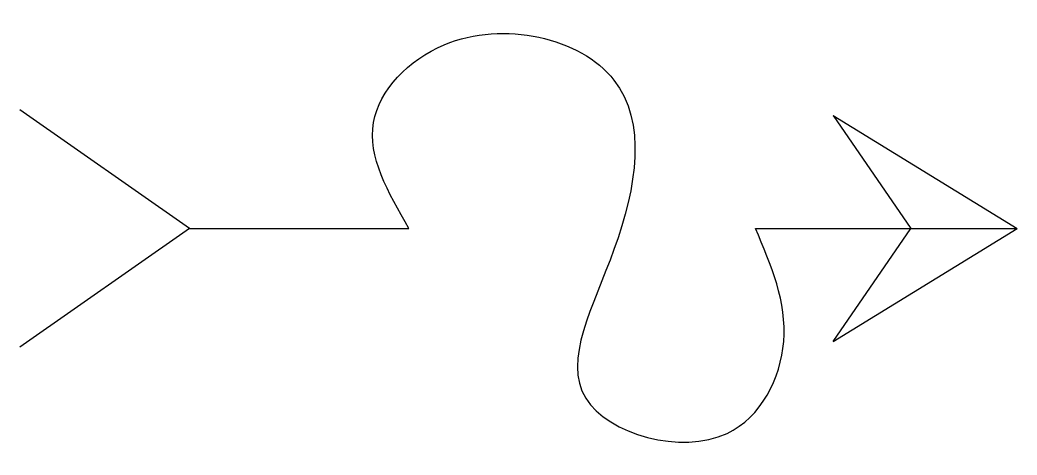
# Model space of a CAD drawing. Header units: metres. Extents: x 511994.8 to 512014.4, y 196288.5 to 196297.1.
import ezdxf

# ---------------------------------------------------------------- set-up
doc = ezdxf.new("R2010")
doc.units = ezdxf.units.M
doc.header["$MEASUREMENT"] = 0
doc.layers.add('BANGUNAN', color=5, linetype='CONTINUOUS')

msp = doc.modelspace()

# ---------------------------------------------------------------- linework, layer by layer
at = {"layer": 'BANGUNAN', "color": 5}
for p, q in [((511998.123, 196292.967), (511994.781, 196295.304)), ((512010.794, 196295.192), (512014.414, 196292.967)), ((512010.794, 196295.192), (512012.326, 196292.967)), ((511998.123, 196292.967), (511994.781, 196290.63)), ((511998.123, 196292.967), (512002.44, 196292.967)), ((512009.262, 196292.967), (512014.414, 196292.967)), ((512010.794, 196290.742), (512014.414, 196292.967)), ((512010.794, 196290.742), (512012.326, 196292.967))]:
    msp.add_line(p, q, dxfattribs=at)
msp.add_spline([(512002.44, 196292.967), (512001.743, 196295.053), (512003.136, 196296.583), (512006.478, 196295.888), (512006.478, 196292.55), (512005.921, 196289.629), (512008.705, 196288.934), (512009.819, 196290.742), (512009.262, 196292.967)], degree=3, dxfattribs=at)

doc.saveas('drawing.dxf')
